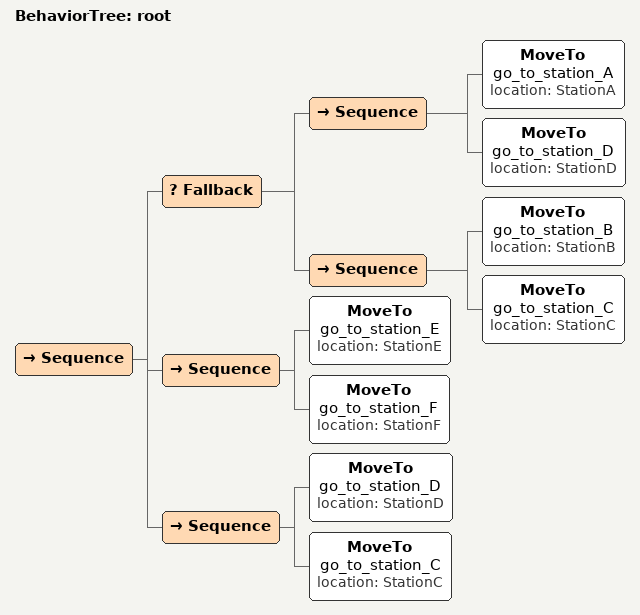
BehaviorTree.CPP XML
<root BTCPP_format="4">
    <BehaviorTree ID="root">
        <Sequence>
            <Fallback>
                <Sequence>
                    <MoveTo name="go_to_station_A" location="StationA"/>      <!-- move to Station A -->
                    <MoveTo name="go_to_station_D" location="StationD"/>      <!-- move to Station D -->
                </Sequence>
                <Sequence>
                    <MoveTo name="go_to_station_B" location="StationB"/>      <!-- move to Station B -->
                    <MoveTo name="go_to_station_C" location="StationC"/>      <!-- move to Station C -->
                </Sequence>
            </Fallback>
            <Sequence>
                <MoveTo name="go_to_station_E" location="StationE"/>      <!-- move to Station E -->
                <MoveTo name="go_to_station_F" location="StationF"/>      <!-- move to Station F -->
            </Sequence>
            <Sequence>
                <MoveTo name="go_to_station_D" location="StationD"/>      <!-- move to Station D -->
                <MoveTo name="go_to_station_C" location="StationC"/>      <!-- move to Station C -->
            </Sequence>
        </Sequence>
    </BehaviorTree>
</root>
